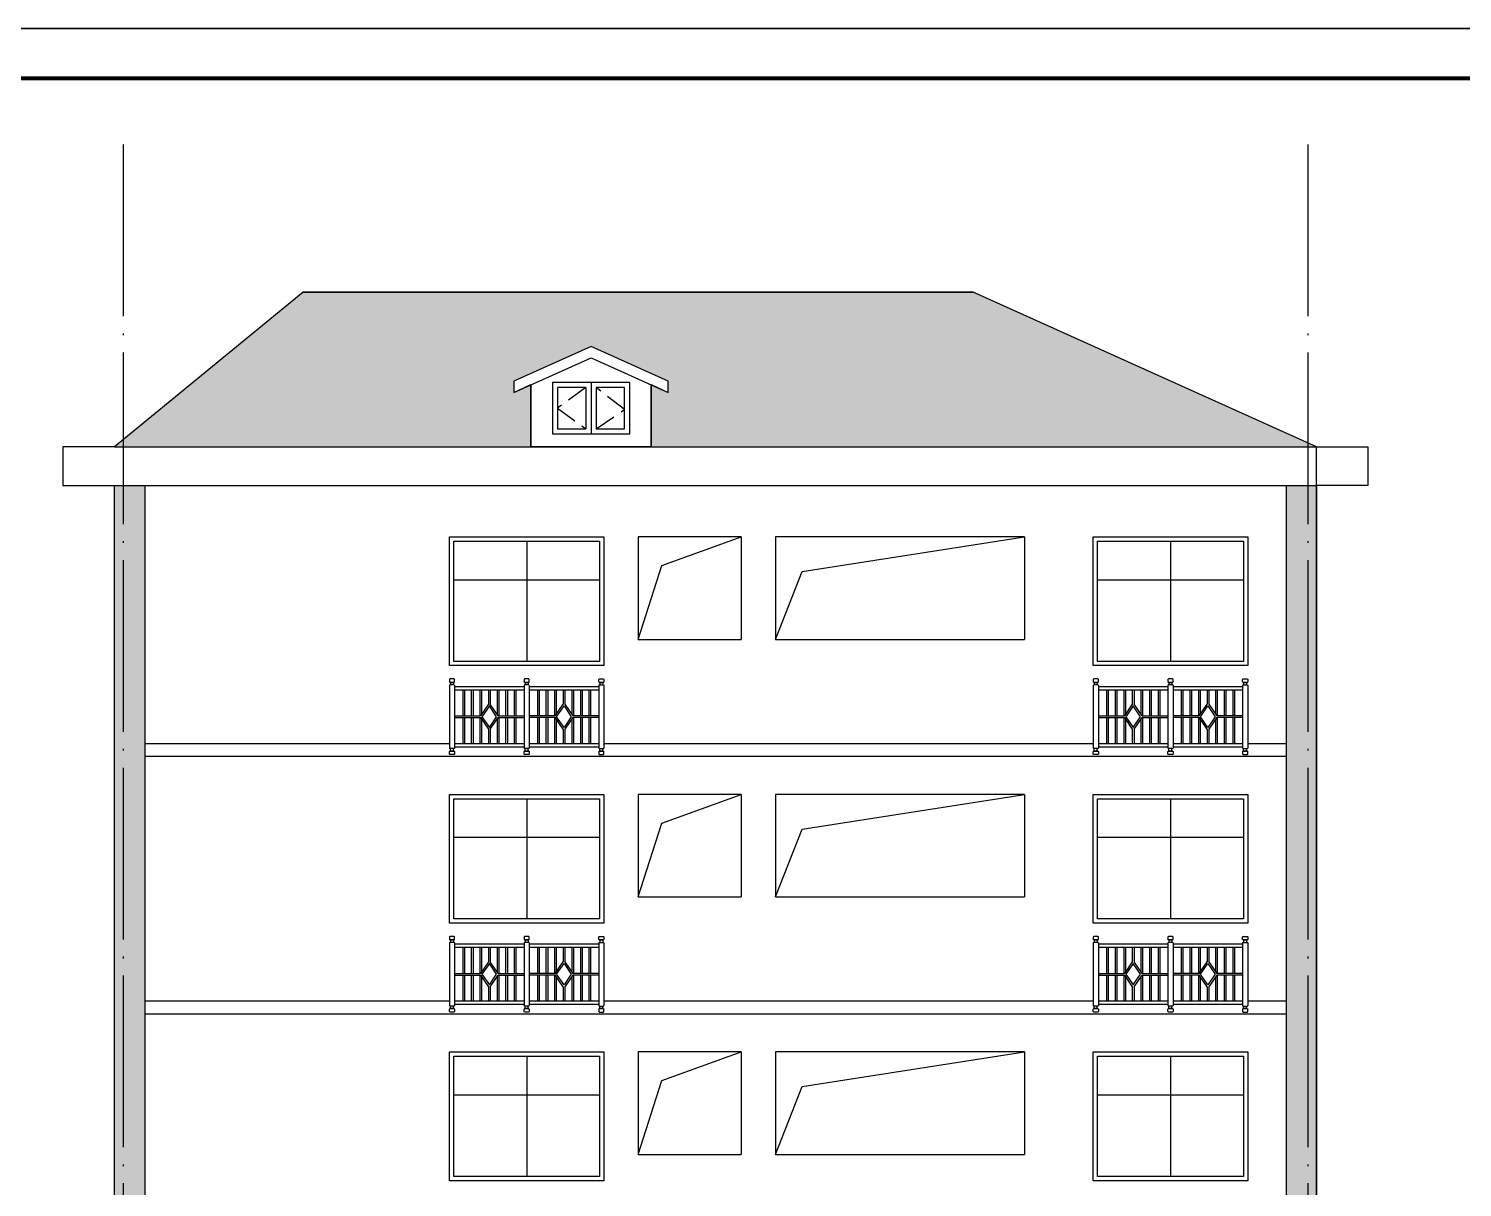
# Model space of a CAD drawing. Extents: x 522289 to 1051641, y 88514 to 354674.
# Drawn here: x 817899 to 834599, y 213373 to 226871 of the extents above; entities that cross this region are included whole.
import ezdxf

# ---------------------------------------------------------------- set-up
doc = ezdxf.new("R2010")
doc.units = 0
doc.header["$LTSCALE"] = 1000
doc.header["$MEASUREMENT"] = 0
doc.linetypes.add('DASH', pattern=[0.35, 0.25, -0.1])
doc.linetypes.add('DOTE', pattern=[2.42, 2, -0.2, 0.02, -0.2])
doc.layers.get('0').update_dxf_attribs({"linetype": 'CONTINUOUS'})
for name, color, linetype in [('_0', 7, 'CONTINUOUS'), ('DOTE', 1, 'DOTE'), ('J-ELEV-立面细部', 44, 'CONTINUOUS'), ('J-ELEV-立面门窗分格线', 155, 'CONTINUOUS'), ('P-图框', 7, 'CONTINUOUS'), ('PUB_TITLE', 4, 'CONTINUOUS'), ('WINDOW', 4, 'CONTINUOUS')]:
    doc.layers.add(name, color=color, linetype=linetype)

# ---------------------------------------------------------------- blocks, each defined once
blk = doc.blocks.new('TQ1')
at = {"layer": 'P-图框'}
blk.add_lwpolyline([(804709, 185021), (846709, 185021), (846709, 214721), (804709, 214721)], close=True, dxfattribs=at)
at = {"layer": 'P-图框', "linetype": 'Continuous', "const_width": 40}
blk.add_lwpolyline([(807209, 185521), (846209, 185521), (846209, 214221), (807209, 214221)], close=True, dxfattribs=at)

msp = doc.modelspace()

# ---------------------------------------------------------------- hatches: boundary and pattern name
h = msp.add_hatch()
h.set_pattern_fill('AR-B816', color=251, scale=100)
h.set_pattern_definition([(0, (-98, 0), (0, 121.3104), []), (90, (-98, 0), (-121.3104, 121.3104), [121.3104, -121.3104])])
h.paths.add_polyline_path([(818900, 221550), (819250, 221550), (819250, 200550), (818900, 200550)])
h = msp.add_hatch()
h.set_pattern_fill('AR-B816', color=251, scale=100)
h.set_pattern_definition([(0, (0, 0), (0, 121.3104), []), (90, (0, 0), (-121.3104, 121.3104), [121.3104, -121.3104])])
h.paths.add_polyline_path([(832900, 200550), (832550, 200550), (832550, 221550), (832900, 221550)])
at = {"layer": 'WINDOW'}
h = msp.add_hatch(dxfattribs=at)
h.set_pattern_fill('弯瓦屋面', color=251, scale=100)
h.set_pattern_definition([(0, (90253.43, 95142.85), (200, 200), [40, -160]), (45, (90333.43, 95162.85), (2e-14, 200), [56.56854, -226.27417]), (90, (90373.43, 95202.85), (-200, 200), [200]), (135, (90413.43, 95162.85), (-200, 2e-14), [56.56854, -226.27417]), (26.565051, (90293.43, 95142.85), (200, 2e-07), [44.72, -402.493595]), (333.434949, (90413.43, 95162.85), (200, -2e-07), [44.72, -402.493595])])
h.paths.add_polyline_path([(828900, 223800), (821098, 223800), (818898, 222000), (832900, 222000)])
h.paths.add_polyline_path([(824450, 223170), (823550, 222766), (823550, 222634), (823750, 222724), (823750, 222000), (825150, 222000), (825150, 222724), (825350, 222634), (825350, 222766)], flags=16)

# ---------------------------------------------------------------- linework, layer by layer
at = {"color": 34}
for p, q in [((822800, 219220), (822800, 218490)), ((822860, 219220), (822860, 218490)), ((823670, 219205), (822860, 219205)), ((823670, 219165), (822860, 219165)), ((823670, 219220), (823670, 218490)), ((823730, 219220), (823730, 218490)), ((824540, 219205), (823730, 219205)), ((824540, 219165), (823730, 219165)), ((824540, 219220), (824540, 218490)), ((824600, 219220), (824600, 218490)), ((830300, 219220), (830300, 218490)), ((830360, 219220), (830360, 218490)), ((831170, 219205), (830360, 219205)), ((831170, 219165), (830360, 219165)), ((831170, 219220), (831170, 218490)), ((831230, 219220), (831230, 218490)), ((832040, 219205), (831230, 219205)), ((832040, 219165), (831230, 219165)), ((832040, 219220), (832040, 218490)), ((832100, 219220), (832100, 218490)), ((822860, 218865), (823162, 218865)), ((822860, 218845), (823162, 218845)), ((823368, 218865), (823670, 218865)), ((823368, 218845), (823670, 218845)), ((824032, 218865), (823730, 218865)), ((824032, 218845), (823730, 218845)), ((824540, 218865), (824238, 218865)), ((824540, 218845), (824238, 218845)), ((830360, 218865), (830662, 218865)), ((830360, 218845), (830662, 218845)), ((830868, 218865), (831170, 218865)), ((830868, 218845), (831170, 218845)), ((831532, 218865), (831230, 218865)), ((831532, 218845), (831230, 218845)), ((832040, 218865), (831738, 218865)), ((832040, 218845), (831738, 218845)), ((822860, 218545), (823670, 218545)), ((822860, 218505), (823670, 218505)), ((823730, 218545), (824540, 218545)), ((823730, 218505), (824540, 218505)), ((830360, 218545), (831170, 218545)), ((830360, 218505), (831170, 218505)), ((831230, 218545), (832040, 218545)), ((831230, 218505), (832040, 218505)), ((822800, 216220), (822800, 215490)), ((822860, 216220), (822860, 215490)), ((823670, 216205), (822860, 216205)), ((823670, 216165), (822860, 216165)), ((823670, 216220), (823670, 215490)), ((823730, 216220), (823730, 215490)), ((824540, 216205), (823730, 216205)), ((824540, 216165), (823730, 216165)), ((824540, 216220), (824540, 215490)), ((824600, 216220), (824600, 215490)), ((830300, 216220), (830300, 215490)), ((830360, 216220), (830360, 215490)), ((831170, 216205), (830360, 216205)), ((831170, 216165), (830360, 216165)), ((831170, 216220), (831170, 215490)), ((831230, 216220), (831230, 215490)), ((832040, 216205), (831230, 216205)), ((832040, 216165), (831230, 216165)), ((832040, 216220), (832040, 215490)), ((832100, 216220), (832100, 215490)), ((822860, 215865), (823162, 215865)), ((822860, 215845), (823162, 215845)), ((823368, 215865), (823670, 215865)), ((823368, 215845), (823670, 215845)), ((824032, 215865), (823730, 215865)), ((824032, 215845), (823730, 215845)), ((824540, 215865), (824238, 215865)), ((824540, 215845), (824238, 215845)), ((830360, 215865), (830662, 215865)), ((830360, 215845), (830662, 215845)), ((830868, 215865), (831170, 215865)), ((830868, 215845), (831170, 215845)), ((831532, 215865), (831230, 215865)), ((831532, 215845), (831230, 215845)), ((832040, 215865), (831738, 215865)), ((832040, 215845), (831738, 215845)), ((822860, 215545), (823670, 215545)), ((822860, 215505), (823670, 215505)), ((823730, 215545), (824540, 215545)), ((823730, 215505), (824540, 215505)), ((830360, 215545), (831170, 215545)), ((830360, 215505), (831170, 215505)), ((831230, 215545), (832040, 215545)), ((831230, 215505), (832040, 215505))]:
    msp.add_line(p, q, dxfattribs=at)
at = {"color": 251, "linetype": 'DASH'}
for points in [[(824390, 222690), (824060, 222450), (824390, 222210)], [(824510, 222210), (824840, 222433), (824510, 222690)]]:
    msp.add_lwpolyline(points, dxfattribs=at)
at = {"linetype": 'Continuous'}
msp.add_lwpolyline([(819250, 221550), (819250, 200550)], dxfattribs=at)
at = {"color": 34}
for points in [[(822805, 219295), (822800, 219290)], [(822800, 219290), (822800, 219260)], [(822855, 219295), (822805, 219295)], [(822855, 219295), (822860, 219290)], [(822860, 219260), (822860, 219290)], [(823675, 219295), (823670, 219290)], [(823670, 219290), (823670, 219260)], [(823725, 219295), (823675, 219295)], [(823725, 219295), (823730, 219290)], [(823730, 219260), (823730, 219290)], [(824545, 219295), (824540, 219290)], [(824540, 219260), (824540, 219290)], [(824545, 219295), (824595, 219295)], [(824595, 219295), (824600, 219290)], [(824600, 219290), (824600, 219260)], [(830305, 219295), (830300, 219290)], [(830300, 219290), (830300, 219260)], [(830355, 219295), (830305, 219295)], [(830355, 219295), (830360, 219290)], [(830360, 219260), (830360, 219290)], [(831175, 219295), (831170, 219290)], [(831170, 219290), (831170, 219260)], [(831225, 219295), (831175, 219295)], [(831225, 219295), (831230, 219290)], [(831230, 219260), (831230, 219290)], [(832045, 219295), (832040, 219290)], [(832040, 219260), (832040, 219290)], [(832045, 219295), (832095, 219295)], [(832095, 219295), (832100, 219290)], [(832100, 219290), (832100, 219260)], [(822805, 219255), (822800, 219260)], [(822805, 219225), (822800, 219220)], [(822855, 219255), (822805, 219255)], [(822805, 219255), (822855, 219255)], [(822855, 219225), (822805, 219225)], [(822812, 219255), (822812, 219225)], [(822847, 219255), (822847, 219225)], [(822855, 219255), (822860, 219260)], [(822855, 219225), (822860, 219220)], [(822955, 219165), (822955, 218865)], [(822975, 219165), (822975, 218865)], [(823055, 219165), (823055, 218865)], [(823075, 219165), (823075, 218865)], [(823155, 219165), (823155, 218865)], [(823175, 219165), (823175, 218884)], [(823255, 219165), (823255, 219001)], [(823275, 219165), (823275, 219001)], [(823355, 219165), (823355, 218884)], [(823375, 219165), (823375, 218865)], [(823455, 219165), (823455, 218865)], [(823475, 219165), (823475, 218865)], [(823555, 219165), (823555, 218865)], [(823575, 219165), (823575, 218865)], [(823675, 219255), (823670, 219260)], [(823675, 219225), (823670, 219220)], [(823725, 219255), (823675, 219255)], [(823675, 219255), (823725, 219255)], [(823725, 219225), (823675, 219225)], [(823682, 219255), (823682, 219225)], [(823717, 219255), (823717, 219225)], [(823725, 219255), (823730, 219260)], [(823725, 219225), (823730, 219220)], [(823825, 219165), (823825, 218865)], [(823845, 219165), (823845, 218865)], [(823925, 219165), (823925, 218865)], [(823945, 219165), (823945, 218865)], [(824025, 219165), (824025, 218865)], [(824045, 219165), (824045, 218884)], [(824125, 219165), (824125, 219001)], [(824145, 219165), (824145, 219001)], [(824225, 219165), (824225, 218884)], [(824245, 219165), (824245, 218865)], [(824325, 219165), (824325, 218865)], [(824345, 219165), (824345, 218865)], [(824425, 219165), (824425, 218865)], [(824445, 219165), (824445, 218865)], [(824545, 219255), (824540, 219260)], [(824545, 219225), (824540, 219220)], [(824545, 219255), (824595, 219255)], [(824595, 219255), (824545, 219255)], [(824545, 219225), (824595, 219225)], [(824552, 219255), (824552, 219225)], [(824587, 219255), (824587, 219225)], [(824595, 219255), (824600, 219260)], [(824595, 219225), (824600, 219220)], [(830305, 219255), (830300, 219260)], [(830305, 219225), (830300, 219220)], [(830355, 219255), (830305, 219255)], [(830305, 219255), (830355, 219255)], [(830355, 219225), (830305, 219225)], [(830312, 219255), (830312, 219225)], [(830347, 219255), (830347, 219225)], [(830355, 219255), (830360, 219260)], [(830355, 219225), (830360, 219220)], [(830455, 219165), (830455, 218865)], [(830475, 219165), (830475, 218865)], [(830555, 219165), (830555, 218865)], [(830575, 219165), (830575, 218865)], [(830655, 219165), (830655, 218865)], [(830675, 219165), (830675, 218884)], [(830755, 219165), (830755, 219001)], [(830775, 219165), (830775, 219001)], [(830855, 219165), (830855, 218884)], [(830875, 219165), (830875, 218865)], [(830955, 219165), (830955, 218865)], [(830975, 219165), (830975, 218865)], [(831055, 219165), (831055, 218865)], [(831075, 219165), (831075, 218865)], [(831175, 219255), (831170, 219260)], [(831175, 219225), (831170, 219220)], [(831225, 219255), (831175, 219255)], [(831175, 219255), (831225, 219255)], [(831225, 219225), (831175, 219225)], [(831182, 219255), (831182, 219225)], [(831217, 219255), (831217, 219225)], [(831225, 219255), (831230, 219260)], [(831225, 219225), (831230, 219220)], [(831325, 219165), (831325, 218865)], [(831345, 219165), (831345, 218865)], [(831425, 219165), (831425, 218865)], [(831445, 219165), (831445, 218865)], [(831525, 219165), (831525, 218865)], [(831545, 219165), (831545, 218884)], [(831625, 219165), (831625, 219001)], [(831645, 219165), (831645, 219001)], [(831725, 219165), (831725, 218884)], [(831745, 219165), (831745, 218865)], [(831825, 219165), (831825, 218865)], [(831845, 219165), (831845, 218865)], [(831925, 219165), (831925, 218865)], [(831945, 219165), (831945, 218865)], [(832045, 219255), (832040, 219260)], [(832045, 219225), (832040, 219220)], [(832045, 219255), (832095, 219255)], [(832095, 219255), (832045, 219255)], [(832045, 219225), (832095, 219225)], [(832052, 219255), (832052, 219225)], [(832087, 219255), (832087, 219225)], [(832095, 219255), (832100, 219260)], [(832095, 219225), (832100, 219220)], [(823255, 219001), (823162, 218865)], [(823368, 218865), (823275, 219001)], [(824032, 218865), (824125, 219001)], [(824145, 219001), (824238, 218865)], [(830755, 219001), (830662, 218865)], [(830868, 218865), (830775, 219001)], [(831532, 218865), (831625, 219001)], [(831645, 219001), (831738, 218865)], [(822955, 218845), (822955, 218545)], [(822975, 218845), (822975, 218545)], [(823055, 218845), (823055, 218545)], [(823075, 218845), (823075, 218545)], [(823155, 218845), (823155, 218545)], [(823162, 218845), (823255, 218710)], [(823175, 218826), (823175, 218545)], [(823275, 218710), (823368, 218845)], [(823355, 218826), (823355, 218545)], [(823375, 218845), (823375, 218545)], [(823455, 218845), (823455, 218545)], [(823475, 218845), (823475, 218545)], [(823555, 218845), (823555, 218545)], [(823575, 218845), (823575, 218545)], [(823730, 218845), (823730, 218545)], [(823825, 218845), (823825, 218545)], [(823845, 218845), (823845, 218545)], [(823925, 218845), (823925, 218545)], [(823945, 218845), (823945, 218545)], [(824025, 218845), (824025, 218545)], [(824125, 218710), (824032, 218845)], [(824045, 218826), (824045, 218545)], [(824238, 218845), (824145, 218710)], [(824225, 218826), (824225, 218545)], [(824245, 218845), (824245, 218545)], [(824325, 218845), (824325, 218545)], [(824345, 218845), (824345, 218545)], [(824425, 218845), (824425, 218545)], [(824445, 218845), (824445, 218545)], [(830455, 218845), (830455, 218545)], [(830475, 218845), (830475, 218545)], [(830555, 218845), (830555, 218545)], [(830575, 218845), (830575, 218545)], [(830655, 218845), (830655, 218545)], [(830662, 218845), (830755, 218710)], [(830675, 218826), (830675, 218545)], [(830775, 218710), (830868, 218845)], [(830855, 218826), (830855, 218545)], [(830875, 218845), (830875, 218545)], [(830955, 218845), (830955, 218545)], [(830975, 218845), (830975, 218545)], [(831055, 218845), (831055, 218545)], [(831075, 218845), (831075, 218545)], [(831230, 218845), (831230, 218545)], [(831325, 218845), (831325, 218545)], [(831345, 218845), (831345, 218545)], [(831425, 218845), (831425, 218545)], [(831445, 218845), (831445, 218545)], [(831525, 218845), (831525, 218545)], [(831625, 218710), (831532, 218845)], [(831545, 218826), (831545, 218545)], [(831738, 218845), (831645, 218710)], [(831725, 218826), (831725, 218545)], [(831745, 218845), (831745, 218545)], [(831825, 218845), (831825, 218545)], [(831845, 218845), (831845, 218545)], [(831925, 218845), (831925, 218545)], [(831945, 218845), (831945, 218545)], [(823255, 218710), (823255, 218545)], [(823275, 218710), (823275, 218545)], [(824125, 218710), (824125, 218545)], [(824145, 218710), (824145, 218545)], [(830755, 218710), (830755, 218545)], [(830775, 218710), (830775, 218545)], [(831625, 218710), (831625, 218545)], [(831645, 218710), (831645, 218545)], [(822805, 218485), (822800, 218490)], [(822805, 218455), (822800, 218450)], [(822800, 218420), (822800, 218450)], [(822855, 218485), (822805, 218485)], [(822855, 218455), (822805, 218455)], [(822805, 218455), (822855, 218455)], [(822812, 218455), (822812, 218485)], [(822847, 218455), (822847, 218485)], [(822855, 218485), (822860, 218490)], [(822855, 218455), (822860, 218450)], [(822860, 218450), (822860, 218420)], [(823675, 218485), (823670, 218490)], [(823675, 218455), (823670, 218450)], [(823670, 218420), (823670, 218450)], [(823725, 218485), (823675, 218485)], [(823725, 218455), (823675, 218455)], [(823675, 218455), (823725, 218455)], [(823682, 218455), (823682, 218485)], [(823717, 218455), (823717, 218485)], [(823725, 218485), (823730, 218490)], [(823725, 218455), (823730, 218450)], [(823730, 218450), (823730, 218420)], [(824545, 218485), (824540, 218490)], [(824545, 218455), (824540, 218450)], [(824540, 218450), (824540, 218420)], [(824545, 218485), (824595, 218485)], [(824545, 218455), (824595, 218455)], [(824595, 218455), (824545, 218455)], [(824552, 218455), (824552, 218485)], [(824587, 218455), (824587, 218485)], [(824595, 218485), (824600, 218490)], [(824595, 218455), (824600, 218450)], [(824600, 218420), (824600, 218450)], [(830305, 218485), (830300, 218490)], [(830305, 218455), (830300, 218450)], [(830300, 218420), (830300, 218450)], [(830355, 218485), (830305, 218485)], [(830355, 218455), (830305, 218455)], [(830305, 218455), (830355, 218455)], [(830312, 218455), (830312, 218485)], [(830347, 218455), (830347, 218485)], [(830355, 218485), (830360, 218490)], [(830355, 218455), (830360, 218450)], [(830360, 218450), (830360, 218420)], [(831175, 218485), (831170, 218490)], [(831175, 218455), (831170, 218450)], [(831170, 218420), (831170, 218450)], [(831225, 218485), (831175, 218485)], [(831225, 218455), (831175, 218455)], [(831175, 218455), (831225, 218455)], [(831182, 218455), (831182, 218485)], [(831217, 218455), (831217, 218485)], [(831225, 218485), (831230, 218490)], [(831225, 218455), (831230, 218450)], [(831230, 218450), (831230, 218420)], [(832045, 218485), (832040, 218490)], [(832045, 218455), (832040, 218450)], [(832040, 218450), (832040, 218420)], [(832045, 218485), (832095, 218485)], [(832045, 218455), (832095, 218455)], [(832095, 218455), (832045, 218455)], [(832052, 218455), (832052, 218485)], [(832087, 218455), (832087, 218485)], [(832095, 218485), (832100, 218490)], [(832095, 218455), (832100, 218450)], [(832100, 218420), (832100, 218450)], [(822805, 218415), (822800, 218420)], [(822855, 218415), (822805, 218415)], [(822855, 218415), (822860, 218420)], [(823675, 218415), (823670, 218420)], [(823725, 218415), (823675, 218415)], [(823725, 218415), (823730, 218420)], [(824545, 218415), (824540, 218420)], [(824545, 218415), (824595, 218415)], [(824595, 218415), (824600, 218420)], [(830305, 218415), (830300, 218420)], [(830355, 218415), (830305, 218415)], [(830355, 218415), (830360, 218420)], [(831175, 218415), (831170, 218420)], [(831225, 218415), (831175, 218415)], [(831225, 218415), (831230, 218420)], [(832045, 218415), (832040, 218420)], [(832045, 218415), (832095, 218415)], [(832095, 218415), (832100, 218420)], [(822805, 216295), (822800, 216290)], [(822800, 216290), (822800, 216260)], [(822855, 216295), (822805, 216295)], [(822855, 216295), (822860, 216290)], [(822860, 216260), (822860, 216290)], [(823675, 216295), (823670, 216290)], [(823670, 216290), (823670, 216260)], [(823725, 216295), (823675, 216295)], [(823725, 216295), (823730, 216290)], [(823730, 216260), (823730, 216290)], [(824545, 216295), (824540, 216290)], [(824540, 216260), (824540, 216290)], [(824545, 216295), (824595, 216295)], [(824595, 216295), (824600, 216290)], [(824600, 216290), (824600, 216260)], [(830305, 216295), (830300, 216290)], [(830300, 216290), (830300, 216260)], [(830355, 216295), (830305, 216295)], [(830355, 216295), (830360, 216290)], [(830360, 216260), (830360, 216290)], [(831175, 216295), (831170, 216290)], [(831170, 216290), (831170, 216260)], [(831225, 216295), (831175, 216295)], [(831225, 216295), (831230, 216290)], [(831230, 216260), (831230, 216290)], [(832045, 216295), (832040, 216290)], [(832040, 216260), (832040, 216290)], [(832045, 216295), (832095, 216295)], [(832095, 216295), (832100, 216290)], [(832100, 216290), (832100, 216260)], [(822805, 216255), (822800, 216260)], [(822805, 216225), (822800, 216220)], [(822855, 216255), (822805, 216255)], [(822805, 216255), (822855, 216255)], [(822855, 216225), (822805, 216225)], [(822812, 216255), (822812, 216225)], [(822847, 216255), (822847, 216225)], [(822855, 216255), (822860, 216260)], [(822855, 216225), (822860, 216220)], [(822955, 216165), (822955, 215865)], [(822975, 216165), (822975, 215865)], [(823055, 216165), (823055, 215865)], [(823075, 216165), (823075, 215865)], [(823155, 216165), (823155, 215865)], [(823175, 216165), (823175, 215884)], [(823255, 216165), (823255, 216001)], [(823275, 216165), (823275, 216001)], [(823355, 216165), (823355, 215884)], [(823375, 216165), (823375, 215865)], [(823455, 216165), (823455, 215865)], [(823475, 216165), (823475, 215865)], [(823555, 216165), (823555, 215865)], [(823575, 216165), (823575, 215865)], [(823675, 216255), (823670, 216260)], [(823675, 216225), (823670, 216220)], [(823725, 216255), (823675, 216255)], [(823675, 216255), (823725, 216255)], [(823725, 216225), (823675, 216225)], [(823682, 216255), (823682, 216225)], [(823717, 216255), (823717, 216225)], [(823725, 216255), (823730, 216260)], [(823725, 216225), (823730, 216220)], [(823825, 216165), (823825, 215865)], [(823845, 216165), (823845, 215865)], [(823925, 216165), (823925, 215865)], [(823945, 216165), (823945, 215865)], [(824025, 216165), (824025, 215865)], [(824045, 216165), (824045, 215884)], [(824125, 216165), (824125, 216001)], [(824145, 216165), (824145, 216001)], [(824225, 216165), (824225, 215884)], [(824245, 216165), (824245, 215865)], [(824325, 216165), (824325, 215865)], [(824345, 216165), (824345, 215865)], [(824425, 216165), (824425, 215865)], [(824445, 216165), (824445, 215865)], [(824545, 216255), (824540, 216260)], [(824545, 216225), (824540, 216220)], [(824545, 216255), (824595, 216255)], [(824595, 216255), (824545, 216255)], [(824545, 216225), (824595, 216225)], [(824552, 216255), (824552, 216225)], [(824587, 216255), (824587, 216225)], [(824595, 216255), (824600, 216260)], [(824595, 216225), (824600, 216220)], [(830305, 216255), (830300, 216260)], [(830305, 216225), (830300, 216220)], [(830355, 216255), (830305, 216255)], [(830305, 216255), (830355, 216255)], [(830355, 216225), (830305, 216225)], [(830312, 216255), (830312, 216225)], [(830347, 216255), (830347, 216225)], [(830355, 216255), (830360, 216260)], [(830355, 216225), (830360, 216220)], [(830455, 216165), (830455, 215865)], [(830475, 216165), (830475, 215865)], [(830555, 216165), (830555, 215865)], [(830575, 216165), (830575, 215865)], [(830655, 216165), (830655, 215865)], [(830675, 216165), (830675, 215884)], [(830755, 216165), (830755, 216001)], [(830775, 216165), (830775, 216001)], [(830855, 216165), (830855, 215884)], [(830875, 216165), (830875, 215865)], [(830955, 216165), (830955, 215865)], [(830975, 216165), (830975, 215865)], [(831055, 216165), (831055, 215865)], [(831075, 216165), (831075, 215865)], [(831175, 216255), (831170, 216260)], [(831175, 216225), (831170, 216220)], [(831225, 216255), (831175, 216255)], [(831175, 216255), (831225, 216255)], [(831225, 216225), (831175, 216225)], [(831182, 216255), (831182, 216225)], [(831217, 216255), (831217, 216225)], [(831225, 216255), (831230, 216260)], [(831225, 216225), (831230, 216220)], [(831325, 216165), (831325, 215865)], [(831345, 216165), (831345, 215865)], [(831425, 216165), (831425, 215865)], [(831445, 216165), (831445, 215865)], [(831525, 216165), (831525, 215865)], [(831545, 216165), (831545, 215884)], [(831625, 216165), (831625, 216001)], [(831645, 216165), (831645, 216001)], [(831725, 216165), (831725, 215884)], [(831745, 216165), (831745, 215865)], [(831825, 216165), (831825, 215865)], [(831845, 216165), (831845, 215865)], [(831925, 216165), (831925, 215865)], [(831945, 216165), (831945, 215865)], [(832045, 216255), (832040, 216260)], [(832045, 216225), (832040, 216220)], [(832045, 216255), (832095, 216255)], [(832095, 216255), (832045, 216255)], [(832045, 216225), (832095, 216225)], [(832052, 216255), (832052, 216225)], [(832087, 216255), (832087, 216225)], [(832095, 216255), (832100, 216260)], [(832095, 216225), (832100, 216220)], [(823255, 216001), (823162, 215865)], [(823368, 215865), (823275, 216001)], [(824032, 215865), (824125, 216001)], [(824145, 216001), (824238, 215865)], [(830755, 216001), (830662, 215865)], [(830868, 215865), (830775, 216001)], [(831532, 215865), (831625, 216001)], [(831645, 216001), (831738, 215865)], [(822955, 215845), (822955, 215545)], [(822975, 215845), (822975, 215545)], [(823055, 215845), (823055, 215545)], [(823075, 215845), (823075, 215545)], [(823155, 215845), (823155, 215545)], [(823162, 215845), (823255, 215710)], [(823175, 215826), (823175, 215545)], [(823275, 215710), (823368, 215845)], [(823355, 215826), (823355, 215545)], [(823375, 215845), (823375, 215545)], [(823455, 215845), (823455, 215545)], [(823475, 215845), (823475, 215545)], [(823555, 215845), (823555, 215545)], [(823575, 215845), (823575, 215545)], [(823730, 215845), (823730, 215545)], [(823825, 215845), (823825, 215545)], [(823845, 215845), (823845, 215545)], [(823925, 215845), (823925, 215545)], [(823945, 215845), (823945, 215545)], [(824025, 215845), (824025, 215545)], [(824125, 215710), (824032, 215845)], [(824045, 215826), (824045, 215545)], [(824238, 215845), (824145, 215710)], [(824225, 215826), (824225, 215545)], [(824245, 215845), (824245, 215545)], [(824325, 215845), (824325, 215545)], [(824345, 215845), (824345, 215545)], [(824425, 215845), (824425, 215545)], [(824445, 215845), (824445, 215545)], [(830455, 215845), (830455, 215545)], [(830475, 215845), (830475, 215545)], [(830555, 215845), (830555, 215545)], [(830575, 215845), (830575, 215545)], [(830655, 215845), (830655, 215545)], [(830662, 215845), (830755, 215710)], [(830675, 215826), (830675, 215545)], [(830775, 215710), (830868, 215845)], [(830855, 215826), (830855, 215545)], [(830875, 215845), (830875, 215545)], [(830955, 215845), (830955, 215545)], [(830975, 215845), (830975, 215545)], [(831055, 215845), (831055, 215545)], [(831075, 215845), (831075, 215545)], [(831230, 215845), (831230, 215545)], [(831325, 215845), (831325, 215545)], [(831345, 215845), (831345, 215545)], [(831425, 215845), (831425, 215545)], [(831445, 215845), (831445, 215545)], [(831525, 215845), (831525, 215545)], [(831625, 215710), (831532, 215845)], [(831545, 215826), (831545, 215545)], [(831738, 215845), (831645, 215710)], [(831725, 215826), (831725, 215545)], [(831745, 215845), (831745, 215545)], [(831825, 215845), (831825, 215545)], [(831845, 215845), (831845, 215545)], [(831925, 215845), (831925, 215545)], [(831945, 215845), (831945, 215545)], [(823255, 215710), (823255, 215545)], [(823275, 215710), (823275, 215545)], [(824125, 215710), (824125, 215545)], [(824145, 215710), (824145, 215545)], [(830755, 215710), (830755, 215545)], [(830775, 215710), (830775, 215545)], [(831625, 215710), (831625, 215545)], [(831645, 215710), (831645, 215545)], [(822805, 215485), (822800, 215490)], [(822805, 215455), (822800, 215450)], [(822800, 215420), (822800, 215450)], [(822855, 215485), (822805, 215485)], [(822855, 215455), (822805, 215455)], [(822805, 215455), (822855, 215455)], [(822812, 215455), (822812, 215485)], [(822847, 215455), (822847, 215485)], [(822855, 215485), (822860, 215490)], [(822855, 215455), (822860, 215450)], [(822860, 215450), (822860, 215420)], [(823675, 215485), (823670, 215490)], [(823675, 215455), (823670, 215450)], [(823670, 215420), (823670, 215450)], [(823725, 215485), (823675, 215485)], [(823725, 215455), (823675, 215455)], [(823675, 215455), (823725, 215455)], [(823682, 215455), (823682, 215485)], [(823717, 215455), (823717, 215485)], [(823725, 215485), (823730, 215490)], [(823725, 215455), (823730, 215450)], [(823730, 215450), (823730, 215420)], [(824545, 215485), (824540, 215490)], [(824545, 215455), (824540, 215450)], [(824540, 215450), (824540, 215420)], [(824545, 215485), (824595, 215485)], [(824545, 215455), (824595, 215455)], [(824595, 215455), (824545, 215455)], [(824552, 215455), (824552, 215485)], [(824587, 215455), (824587, 215485)], [(824595, 215485), (824600, 215490)], [(824595, 215455), (824600, 215450)], [(824600, 215420), (824600, 215450)], [(830305, 215485), (830300, 215490)], [(830305, 215455), (830300, 215450)], [(830300, 215420), (830300, 215450)], [(830355, 215485), (830305, 215485)], [(830355, 215455), (830305, 215455)], [(830305, 215455), (830355, 215455)], [(830312, 215455), (830312, 215485)], [(830347, 215455), (830347, 215485)], [(830355, 215485), (830360, 215490)], [(830355, 215455), (830360, 215450)], [(830360, 215450), (830360, 215420)], [(831175, 215485), (831170, 215490)], [(831175, 215455), (831170, 215450)], [(831170, 215420), (831170, 215450)], [(831225, 215485), (831175, 215485)], [(831225, 215455), (831175, 215455)], [(831175, 215455), (831225, 215455)], [(831182, 215455), (831182, 215485)], [(831217, 215455), (831217, 215485)], [(831225, 215485), (831230, 215490)], [(831225, 215455), (831230, 215450)], [(831230, 215450), (831230, 215420)], [(832045, 215485), (832040, 215490)], [(832045, 215455), (832040, 215450)], [(832040, 215450), (832040, 215420)], [(832045, 215485), (832095, 215485)], [(832045, 215455), (832095, 215455)], [(832095, 215455), (832045, 215455)], [(832052, 215455), (832052, 215485)], [(832087, 215455), (832087, 215485)], [(832095, 215485), (832100, 215490)], [(832095, 215455), (832100, 215450)], [(832100, 215420), (832100, 215450)], [(822805, 215415), (822800, 215420)], [(822855, 215415), (822805, 215415)], [(822855, 215415), (822860, 215420)], [(823675, 215415), (823670, 215420)], [(823725, 215415), (823675, 215415)], [(823725, 215415), (823730, 215420)], [(824545, 215415), (824540, 215420)], [(824545, 215415), (824595, 215415)], [(824595, 215415), (824600, 215420)], [(830305, 215415), (830300, 215420)], [(830355, 215415), (830305, 215415)], [(830355, 215415), (830360, 215420)], [(831175, 215415), (831170, 215420)], [(831225, 215415), (831175, 215415)], [(831225, 215415), (831230, 215420)], [(832045, 215415), (832040, 215420)], [(832045, 215415), (832095, 215415)], [(832095, 215415), (832100, 215420)]]:
    msp.add_lwpolyline(points, dxfattribs=at)
for points in [[(823350, 218855), (823265, 218980), (823179, 218855), (823265, 218730)], [(824049, 218855), (824135, 218980), (824220, 218855), (824135, 218730)], [(830850, 218855), (830765, 218980), (830679, 218855), (830765, 218730)], [(831549, 218855), (831635, 218980), (831720, 218855), (831635, 218730)], [(823350, 215855), (823265, 215980), (823179, 215855), (823265, 215730)], [(824049, 215855), (824135, 215980), (824220, 215855), (824135, 215730)], [(830850, 215855), (830765, 215980), (830679, 215855), (830765, 215730)], [(831549, 215855), (831635, 215980), (831720, 215855), (831635, 215730)]]:
    msp.add_lwpolyline(points, close=True, dxfattribs=at)
at = {"color": 44}
for points in [[(819248, 218545), (822800, 218545)], [(822900, 218505), (823670, 218505)], [(823730, 218505), (824540, 218505)], [(824600, 218545), (830300, 218545)], [(830400, 218505), (831170, 218505)], [(831230, 218505), (832040, 218505)], [(832100, 218545), (832550, 218545)], [(819248, 218395), (832550, 218395)], [(819248, 215545), (822800, 215545)], [(822900, 215505), (823670, 215505)], [(823730, 215505), (824540, 215505)], [(824600, 215545), (830300, 215545)], [(830400, 215505), (831170, 215505)], [(831230, 215505), (832040, 215505)], [(832100, 215545), (832550, 215545)], [(819248, 215395), (832550, 215395)]]:
    msp.add_lwpolyline(points, dxfattribs=at)
at = {"layer": '_0'}
for points in [[(828900, 223800), (821098, 223800), (818898, 222000), (832900, 222000)], [(818900, 221550), (819250, 221550), (819250, 200550), (818900, 200550)], [(832900, 200550), (832550, 200550), (832550, 221550), (832900, 221550)]]:
    msp.add_lwpolyline(points, close=True, dxfattribs=at)
for points in [[(821098, 223800), (828900, 223800)], [(818898, 222000), (818298, 222000), (818298, 221550), (818898, 221550)], [(818898, 222000), (832900, 222000)], [(832900, 221550), (832900, 222000)], [(832900, 222000), (833500, 222000), (833500, 221550), (832900, 221550)], [(818898, 221550), (832900, 221550)], [(818900, 200550), (818900, 221550)], [(832900, 196050), (832900, 221550)], [(826200, 220950), (825000, 220950)], [(825000, 219755), (825275, 220616), (826200, 220950)], [(825000, 220950), (825000, 219755)], [(826200, 220950), (826200, 219755)], [(829500, 220950), (826600, 220950)], [(826600, 220950), (826600, 219755)], [(826600, 219755), (826909, 220546), (829500, 220950)], [(829500, 220950), (829500, 219755)], [(825000, 219755), (826200, 219755)], [(826600, 219755), (829500, 219755)], [(826200, 217950), (825000, 217950)], [(825000, 216755), (825275, 217616), (826200, 217950)], [(825000, 217950), (825000, 216755)], [(826200, 217950), (826200, 216755)], [(829500, 217950), (826600, 217950)], [(826600, 217950), (826600, 216755)], [(826600, 216755), (826909, 217546), (829500, 217950)], [(829500, 217950), (829500, 216755)], [(825000, 216755), (826200, 216755)], [(826600, 216755), (829500, 216755)], [(826200, 214950), (825000, 214950)], [(825000, 213755), (825275, 214616), (826200, 214950)], [(825000, 214950), (825000, 213755)], [(826200, 214950), (826200, 213755)], [(829500, 214950), (826600, 214950)], [(826600, 214950), (826600, 213755)], [(826600, 213755), (826909, 214546), (829500, 214950)], [(829500, 214950), (829500, 213755)], [(825000, 213755), (826200, 213755)], [(826600, 213755), (829500, 213755)]]:
    msp.add_lwpolyline(points, dxfattribs=at)
at = {"layer": 'DOTE', "linetype": 'DOTE'}
for points in [[(819000, 225520), (819000, 195593)], [(832800, 225520), (832800, 195559)]]:
    msp.add_lwpolyline(points, dxfattribs=at)
at = {"layer": 'J-ELEV-立面细部'}
for points in [[(823550, 222766), (823550, 222634), (824450, 223038), (825350, 222634), (825350, 222766), (824450, 223170), (823550, 222766)], [(823550, 222634), (824450, 223038), (825350, 222634)], [(825150, 222724), (825150, 222000), (823750, 222000), (823750, 222724)]]:
    msp.add_lwpolyline(points, dxfattribs=at)
msp.add_lwpolyline([(824450, 223170), (823550, 222766), (823550, 222634), (823750, 222724), (823750, 222000), (825150, 222000), (825150, 222724), (825350, 222634), (825350, 222766)], close=True, dxfattribs=at)
at = {"layer": 'J-ELEV-立面门窗分格线'}
for points in [[(824000, 222750), (824000, 222150), (824900, 222150), (824900, 222750), (824000, 222750)], [(824390, 222690), (824060, 222690), (824060, 222210), (824390, 222210)], [(824390, 222690), (824390, 222210)], [(824450, 222750), (824450, 222150)], [(824510, 222210), (824840, 222210), (824840, 222690), (824510, 222690)], [(824510, 222690), (824510, 222210)]]:
    msp.add_lwpolyline(points, dxfattribs=at)
at = {"layer": 'PUB_TITLE'}
msp.add_lwpolyline([(806507, 192567), (855017, 192567), (855017, 226871), (806507, 226871)], close=True, dxfattribs=at)
at = {"layer": 'WINDOW', "color": 34}
for p, q in [((823700, 220900), (823700, 219500)), ((831200, 220900), (831200, 219500)), ((822850, 220450), (824550, 220450)), ((830350, 220450), (832050, 220450)), ((823700, 217900), (823700, 216500)), ((831200, 217900), (831200, 216500)), ((822850, 217450), (824550, 217450)), ((830350, 217450), (832050, 217450)), ((823700, 214900), (823700, 213500)), ((831200, 214900), (831200, 213500)), ((822850, 214450), (824550, 214450)), ((830350, 214450), (832050, 214450))]:
    msp.add_line(p, q, dxfattribs=at)
for points in [[(822800, 219450), (822800, 220950), (824600, 220950), (824600, 219450)], [(830300, 219450), (830300, 220950), (832100, 220950), (832100, 219450)], [(822850, 219500), (822850, 220900), (824550, 220900), (824550, 219500)], [(830350, 219500), (830350, 220900), (832050, 220900), (832050, 219500)], [(822800, 216450), (822800, 217950), (824600, 217950), (824600, 216450)], [(830300, 216450), (830300, 217950), (832100, 217950), (832100, 216450)], [(822850, 216500), (822850, 217900), (824550, 217900), (824550, 216500)], [(830350, 216500), (830350, 217900), (832050, 217900), (832050, 216500)], [(822800, 213450), (822800, 214950), (824600, 214950), (824600, 213450)], [(830300, 213450), (830300, 214950), (832100, 214950), (832100, 213450)], [(822850, 213500), (822850, 214900), (824550, 214900), (824550, 213500)], [(830350, 213500), (830350, 214900), (832050, 214900), (832050, 213500)]]:
    msp.add_lwpolyline(points, close=True, dxfattribs=at)

# ---------------------------------------------------------------- block references
at = {"layer": 'P-图框', "xscale": 1.155, "yscale": 1.155, "zscale": 1.155}
msp.add_blockref('TQ1', (-122932, -21132), dxfattribs=at)

doc.saveas('drawing.dxf')
